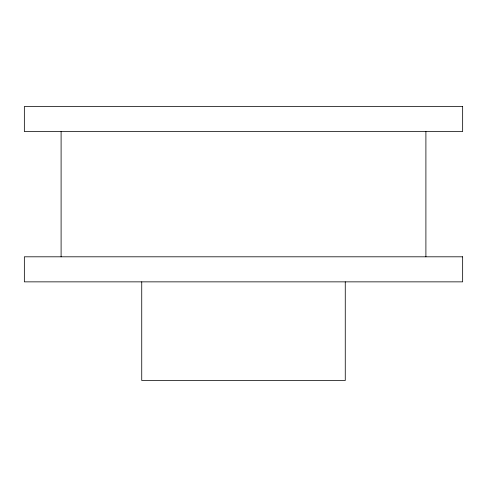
<?xml version="1.0" encoding="UTF-8"?>
<svg xmlns="http://www.w3.org/2000/svg" width="487" height="487" viewBox="0 0 487 487"><rect width="100%" height="100%" fill="white"/><g stroke="black" fill="none" stroke-linecap="round" stroke-linejoin="round"><path stroke-width="0.73" d="M425.9 131.557L425.9 256.807M345.265 281.857L345.265 380.493L141.735 380.493L141.735 281.857M61.1 131.557L61.1 256.807M462.65 106.507L24.35 106.507L24.35 131.557L462.65 131.557L462.65 106.507M462.65 256.807L24.35 256.807L24.35 281.857L462.65 281.857L462.65 256.807"/></g></svg>
